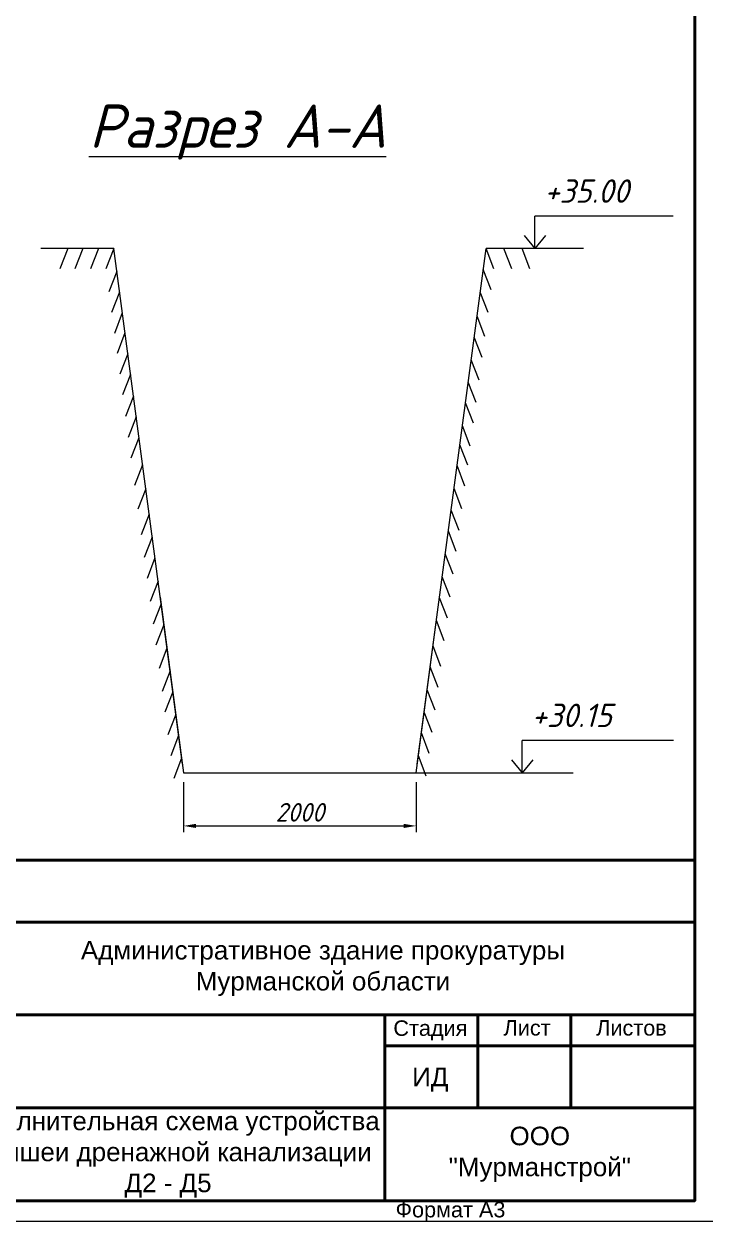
# Model space of a CAD drawing. Header units: millimetres. Extents: x 1064 to 180712, y 574 to 40185.
# Drawn here: x 17905 to 28897, y 574 to 19920 of the extents above; entities that cross this region are included whole.
import ezdxf

# ---------------------------------------------------------------- set-up
doc = ezdxf.new("R2010")
doc.units = ezdxf.units.MM
for name, color, linetype, lineweight in [('00-рамка', 7, 'Continuous', 40), ('Канализация К1', 14, 'Continuous', 40), ('РАЗМЕРЫ', 23, 'Continuous', 13), ('Размеры КР', 23, 'Continuous', 13)]:
    doc.layers.add(name, color=color, linetype=linetype, lineweight=lineweight)
doc.styles.add('2_5-Ариел', font='arial.ttf', dxfattribs={"height": 2.5})
doc.styles.add('3_0-Ариел', font='arial.ttf', dxfattribs={"height": 3})
doc.styles.add('ГОСТ', font='GOST Common Italic.ttf', dxfattribs={"height": 300})
doc.styles.add('ГП-ариель', font='arial.ttf')
doc.linetypes.add('Земля1', pattern='A,24,[3,ltsnew.shx,S=6,R=0,X=-6,Y=-6],3,[3,ltsnew.shx,S=6,R=0,X=-6,Y=-6],3,[3,ltsnew.shx,S=6,R=0,X=-6,Y=-6],0', length=30)
doc.linetypes.add('Земля2', pattern='A,24,[4,ltsnew.shx,S=6,R=0,X=-6,Y=0],3,[4,ltsnew.shx,S=6,R=0,X=-6,Y=0],3,[4,ltsnew.shx,S=6,R=0,X=-6,Y=0],0', length=30)
doc.dimstyles.new('М 50', dxfattribs={"dimscale": 0, "dimtxt": 300, "dimasz": 200, "dimexe": 100, "dimexo": 150, "dimgap": 70, "dimtad": 1, "dimdec": 0, "dimlfac": 0.5, "dimdsep": 46, "dimtxsty": 'ГОСТ', "dimcen": 100, "dimdle": 150, "dimclrd": 256, "dimclre": 256, "dimclrt": 256, "dimazin": 3, "dimtfac": 1, "dimtdec": 0, "dimtmove": 1, "dimatfit": 3, "dimfxl": 100, "dimtolj": 1, "dimlwd": -1, "dimlwe": -1, "dimarcsym": 0})

# ---------------------------------------------------------------- blocks, each defined once
blk = doc.blocks.new('*D154')
at = {"layer": 'Defpoints', "color": 0, "transparency": 16777216}
for p in [(20482, 7827), (24234, 7827), (24234, 6970)]:
    blk.add_point(p, dxfattribs=at)
at = {"layer": 'Размеры КР', "transparency": 16777216}
for p, q in [((20482, 7677), (20482, 6870)), ((24234, 7677), (24234, 6870)), ((20682, 6970), (24034, 6970))]:
    blk.add_line(p, q, dxfattribs=at)
for points in [[(20682, 7004), (20682, 6937), (20482, 6970)], [(24034, 7004), (24034, 6937), (24234, 6970)]]:
    blk.add_solid(points, dxfattribs=at)
at = {"layer": 'Размеры КР', "lineweight": 13, "transparency": 16777216, "insert": (22358, 7190), "char_height": 300, "attachment_point": 5, "style": 'ГОСТ'}
blk.add_mtext('\\A1;2000', dxfattribs=at)

msp = doc.modelspace()

# ---------------------------------------------------------------- linework, layer by layer
at = {"color": 250, "linetype": 'Continuous', "lineweight": 5, "ltscale": 10}
for p, q in [((26149.7, 16293.1), (26149.7, 16814.5)), ((28383.8, 16814.5), (26149.7, 16814.5)), ((26149.7, 16293.1), (26149.7, 16814.5)), ((25978.3, 16502.5), (26149.7, 16293.1)), ((26321.2, 16502.5), (26149.7, 16293.1)), ((25945, 7826.8), (25945, 8348.1)), ((28389.1, 8348.1), (25945, 8348.1)), ((25945, 7826.8), (25945, 8348.1)), ((25773.5, 8036.2), (25945, 7826.8)), ((26116.5, 8036.2), (25945, 7826.8)), ((20481.7, 7826.8), (26769, 7826.8))]:
    msp.add_line(p, q, dxfattribs=at)
at = {"color": 250, "linetype": 'Земля2', "lineweight": 5, "ltscale": 0.2}
msp.add_line((20103.7, 10661.8), (20481.7, 7826.8), dxfattribs=at)
at = {"color": 250, "linetype": 'Земля1', "lineweight": 5, "ltscale": 0.2}
for p, q in [((24234, 7826.8), (24612, 10661.8)), ((20481.7, 7826.8), (22608.6, 7826.8))]:
    msp.add_line(p, q, dxfattribs=at)
at = {"layer": '00-рамка', "lineweight": 40}
for p, q in [((10230.8, 6418), (28730.8, 6418)), ((16730.8, 5418), (28730.8, 5418)), ((16730.8, 3918), (28730.8, 3918)), ((23730.8, 3918), (23730.8, 918)), ((25230.8, 3918), (25230.8, 2418)), ((26730.8, 3918), (26730.8, 2418)), ((23730.8, 3418), (28730.8, 3418)), ((16730.8, 2418), (28730.8, 2418))]:
    msp.add_line(p, q, dxfattribs=at)
at = {"layer": '00-рамка', "lineweight": 15}
msp.add_lwpolyline([(1064.1, 40184.6), (29064.1, 40184.6), (29064.1, 584.6), (1064.1, 584.6)], close=True, dxfattribs=at)
at = {"layer": '00-рамка', "lineweight": 40}
msp.add_lwpolyline([(2397.4, 39851.3), (28730.8, 39851.3), (28730.8, 918), (2397.4, 918)], close=True, dxfattribs=at)
at = {"layer": 'Канализация К1', "color": 0, "linetype": 'Continuous', "lineweight": 15}
msp.add_line((19352.9, 16293.1), (18177.9, 16293.1), dxfattribs=at)
at = {"layer": 'Размеры КР', "color": 250, "lineweight": 13}
for p, q in [((18612.6, 16293.1), (18484.9, 15963.6)), ((18854.4, 16293.1), (18726.7, 15963.6)), ((19105.7, 16293.1), (18978, 15963.6)), ((19352.9, 16293.1), (19225.2, 15963.6)), ((24252.7, 7966.8), (25362.9, 16293.1)), ((25490.6, 15963.6), (25362.9, 16293.1)), ((25779.1, 15963.6), (25651.4, 16293.1)), ((26071.7, 15963.6), (25944, 16293.1)), ((19402, 15924.6), (19274.3, 15595.1)), ((25445.8, 15627.3), (25318.1, 15956.8)), ((19446.9, 15588.4), (19319.2, 15258.9)), ((25396.6, 15258.9), (25268.9, 15588.4)), ((19491.6, 15252.9), (19363.9, 14923.3)), ((25345, 14871.5), (25217.3, 15201)), ((19534.6, 14930.5), (19406.9, 14601)), ((25300.1, 14535.2), (25172.4, 14864.8)), ((19579.4, 14594.3), (19451.7, 14264.7)), ((25251, 14166.8), (25123.3, 14496.3)), ((19624.2, 14258.7), (19496.4, 13929.2)), ((25203.2, 13808.5), (25075.5, 14138)), ((19670.6, 13910.5), (19542.9, 13581)), ((25158.4, 13472.3), (25030.7, 13801.8)), ((19715.4, 13574.2), (19587.7, 13244.7)), ((25109.3, 13103.8), (24981.6, 13433.3)), ((19760.2, 13238.7), (19632.4, 12909.2)), ((25068.1, 12795.2), (24940.4, 13124.8)), ((19818.7, 12799.2), (19691, 12469.7)), ((25023.3, 12459), (24895.6, 12788.5)), ((19870.3, 12412.8), (19742.6, 12083.2)), ((24974.2, 12090.5), (24846.5, 12420.1)), ((19925, 12002.3), (19797.3, 11672.8)), ((24927.2, 11738.1), (24799.5, 12067.6)), ((19974.1, 11633.8), (19846.4, 11304.3)), ((24882.4, 11401.8), (24754.7, 11731.4)), ((20019, 11297.6), (19891.3, 10968.1)), ((24833.2, 11033.4), (24705.5, 11362.9)), ((20068.8, 10924), (19941.1, 10594.5)), ((24783.8, 10662.6), (24656.1, 10992.2)), ((24739, 10326.4), (24611.3, 10655.9)), ((20117.9, 10555.6), (19990.2, 10226)), ((24689.8, 9957.9), (24562.1, 10287.5)), ((20162.7, 10219.3), (20035, 9889.8)), ((24634.7, 9544.1), (24507, 9873.6)), ((20213.2, 9841.1), (20085.5, 9511.6)), ((24589.8, 9207.8), (24462.1, 9537.4)), ((20262.3, 9472.7), (20134.6, 9143.1)), ((20307.1, 9136.4), (20179.4, 8806.9)), ((24540.7, 8839.4), (24413, 9168.9)), ((20356.3, 8768), (20228.5, 8438.4)), ((24492.4, 8477.4), (24364.7, 8806.9)), ((20401.1, 8431.7), (20273.4, 8102.2)), ((24447.6, 8141.1), (24319.9, 8470.7)), ((20450.2, 8063.3), (20322.5, 7733.7)), ((24398.5, 7772.7), (24270.8, 8102.2))]:
    msp.add_line(p, q, dxfattribs=at)
at = {"layer": 'Размеры КР', "color": 250, "linetype": 'Земля2', "lineweight": 13, "ltscale": 0.1}
msp.add_line((20463.1, 7966.9), (19352.9, 16293.2), dxfattribs=at)
at = {"layer": 'Размеры КР', "color": 1, "lineweight": 13}
msp.add_line((19352.9, 16293.2), (19352.9, 16293.2), dxfattribs=at)
at = {"layer": 'Размеры КР', "color": 250, "linetype": 'Земля1', "lineweight": 13, "ltscale": 100}
msp.add_line((26936.6, 16293.1), (25362.9, 16293.1), dxfattribs=at)

# ---------------------------------------------------------------- texts
at = {"layer": '00-рамка', "style": '2_5-Ариел'}
for s, height, p in [('Стадия', 250, (23866.9, 3580.2)), ('Лист', 250, (25646.1, 3584.5)), ('Листов', 250, (27141.2, 3584.5)), ('ИД', 300, (24170.2, 2767)), ('Формат А3', 250, (23902.9, 649))]:
    msp.add_text(s, height=height, dxfattribs=at).set_placement(p)
at = {"layer": '00-рамка', "char_height": 300, "attachment_point": 5}
for s, insert, width, style in [('Административное здание прокуратуры\\PМурманской области', (22730.8, 4668), 12000, '3_0-Ариел'), ('Исполнительная схема устройства траншеи дренажной канализации Д2 - Д5', (20230.8, 1662.6), 7000, 'ГП-ариель'), ('ООО\\P"Мурманстрой"', (26230.8, 1668), 5000, 'ГП-ариель')]:
    msp.add_mtext(s, dxfattribs=dict(at, insert=insert, width=width, style=style))
at = {"layer": 'РАЗМЕРЫ', "lineweight": 13, "style": 'ГОСТ'}
for s, p in [('+35.00', (26303.7, 17032.4)), ('+30.15', (26099, 8566.1))]:
    msp.add_text(s, height=378, dxfattribs=at).set_placement(p)
at = {"layer": 'Размеры КР', "color": 250, "lineweight": 20, "style": 'ГОСТ'}
msp.add_text('%%UРазрез А-А', height=700, dxfattribs=at).set_placement((18953.9, 17920.2))

# ---------------------------------------------------------------- dimensions: what is measured, and where the dimension line sits
at = {"layer": 'Размеры КР', "color": 1, "lineweight": 13}
dim = msp.add_linear_dim(base=(24234, 6970.3), p1=(20481.7, 7826.8), p2=(24234, 7826.8), text='2000', dimstyle='М 50', override={"dimscale": 1}, dxfattribs=at)
dim.commit()
dim.dimension.update_dxf_attribs({"geometry": '*D154', "text_midpoint": (22357.9, 7190.3)})

doc.saveas('drawing.dxf')
